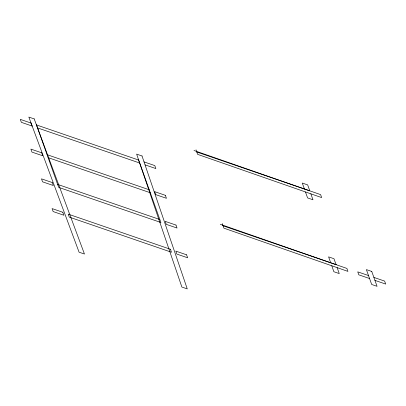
<?xml version="1.0" encoding="UTF-8"?>
<svg xmlns="http://www.w3.org/2000/svg" width="406" height="406" viewBox="0 0 406 406"><rect width="100%" height="100%" fill="white"/><g stroke="black" fill="none" stroke-linecap="round" stroke-linejoin="round"><path stroke-width="0.61" d="M31.059 123.069L20.3 119.369L21.361 122.343L32.12 126.043M36.438 124.916L138.654 160.05M144.034 161.898L154.793 165.597L155.853 168.571L145.094 164.872M37.499 127.89L139.715 163.024L160.903 222.498L58.687 187.369L36.494 124.936M47.035 154.656L149.251 189.79M48.091 157.63L150.306 192.759M368.501 275.552L357.742 271.858L358.802 274.832L369.561 278.526M373.88 277.405L384.639 281.099L385.7 284.073L374.941 280.379M336.072 264.631L223.102 225.827L222.326 223.64M57.627 184.395L159.842 219.524M193.992 150.494L320.623 194.626L321.628 197.58L197.595 154.351L196.59 151.397M220.285 224.3L346.912 268.432L347.922 271.391L223.889 228.162L222.884 225.208M310.849 193.824L312.965 199.772L307.586 197.92L305.464 191.972M336.082 264.656L333.96 258.708L328.581 256.861L330.702 262.809M337.137 267.63L339.259 273.578L333.879 271.731L331.758 265.783M304.409 188.998L302.287 183.05L307.667 184.903L309.788 190.85L196.814 152.022L196.032 149.829M138.603 160.03L139.659 163.004M31.008 123.048L32.064 126.022M34.2 118.902L28.836 117.085L79.089 252.207L84.458 254.029L34.2 118.902M41.656 152.808L30.892 149.109L31.952 152.083L42.711 155.782L41.656 152.808M165.389 195.337L154.63 191.637L155.691 194.611L166.45 198.306L165.389 195.337M371.764 271.457L366.385 269.604L371.678 284.474L377.057 286.326L371.764 271.457M52.247 182.543L41.488 178.848L42.549 181.822L53.308 185.517L52.247 182.543M175.981 225.071L165.222 221.377L166.282 224.351L177.041 228.045L175.981 225.071M62.839 212.282L52.08 208.582L53.14 211.556L63.899 215.256L62.839 212.282M170.439 249.264L68.218 214.129L69.279 217.103L171.494 252.238L170.439 249.264M186.577 254.811L175.818 251.111L176.874 254.085L187.633 257.785L186.577 254.811M142.024 155.99L136.634 154.107L181.873 287.037L187.262 288.915L142.024 155.99"/></g></svg>
